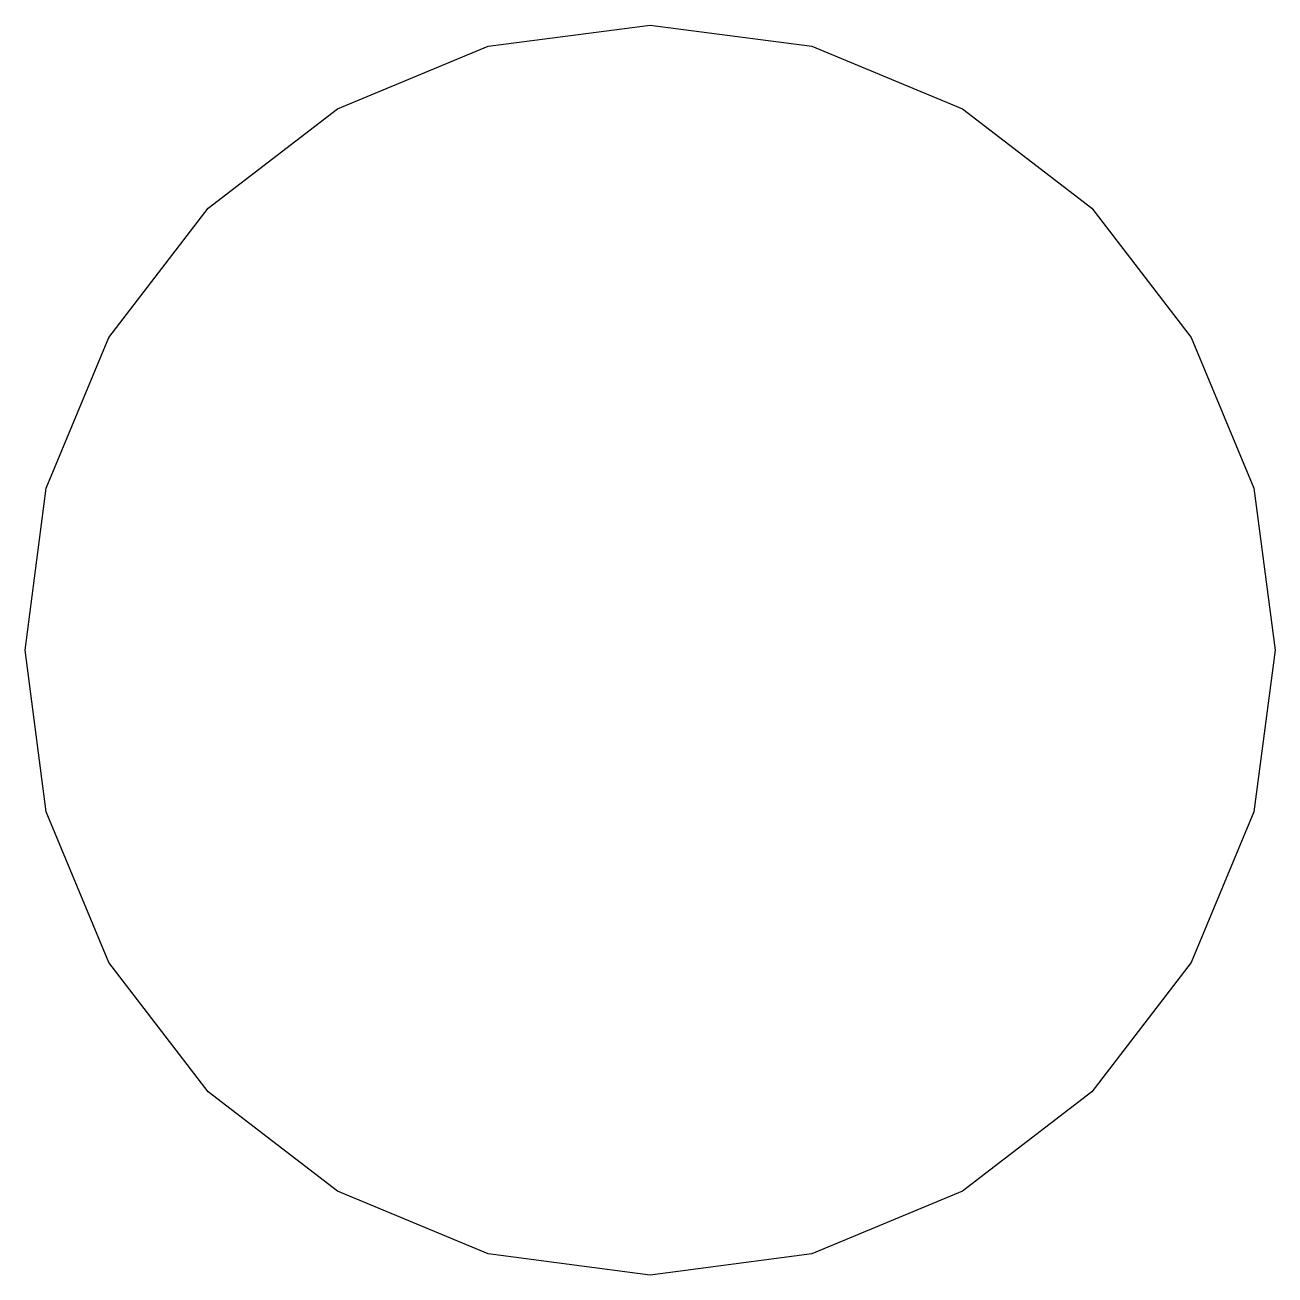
# Model space of a CAD drawing. Header units: metres. Extents: x 234 to 500, y 1534 to 1859.
# Drawn here: x 355.177 to 358.177, y 1622.751 to 1625.751 of the extents above; entities that cross this region are included whole.
import ezdxf

# ---------------------------------------------------------------- set-up
doc = ezdxf.new("R2010")
doc.units = ezdxf.units.M

msp = doc.modelspace()

# ---------------------------------------------------------------- linework, layer by layer
at = {"layer": 'GROUP0'}
for p, q in [((356.2892, 1625.7002, 0.0002), (356.6775, 1625.7513, 0.0002)), ((356.6775, 1625.7513, 0.0002), (357.0657, 1625.7002, 0.0002)), ((355.9275, 1625.5504, 0.0002), (356.2892, 1625.7002, 0.0002)), ((357.0657, 1625.7002, 0.0002), (357.4275, 1625.5504, 0.0002)), ((355.6168, 1625.312, 0.0002), (355.9275, 1625.5504, 0.0002)), ((357.4275, 1625.5504, 0.0002), (357.7381, 1625.312, 0.0002)), ((355.3784, 1625.0013, 0.0002), (355.6168, 1625.312, 0.0002)), ((357.7381, 1625.312, 0.0002), (357.9765, 1625.0013, 0.0002)), ((355.2286, 1624.6396, 0.0002), (355.3784, 1625.0013, 0.0002)), ((357.9765, 1625.0013, 0.0002), (358.1264, 1624.6396, 0.0002)), ((355.1775, 1624.2513, 0.0002), (355.2286, 1624.6396, 0.0002)), ((358.1264, 1624.6396, 0.0002), (358.1775, 1624.2513, 0.0002)), ((355.2286, 1623.8631, 0.0002), (355.1775, 1624.2513, 0.0002)), ((358.1775, 1624.2513, 0.0002), (358.1264, 1623.8631, 0.0002)), ((355.3784, 1623.5013, 0.0002), (355.2286, 1623.8631, 0.0002)), ((358.1264, 1623.8631, 0.0002), (357.9765, 1623.5013, 0.0002)), ((355.6168, 1623.1907, 0.0002), (355.3784, 1623.5013, 0.0002)), ((357.9765, 1623.5013, 0.0002), (357.7381, 1623.1907, 0.0002)), ((355.9275, 1622.9523, 0.0002), (355.6168, 1623.1907, 0.0002)), ((357.7381, 1623.1907, 0.0002), (357.4275, 1622.9523, 0.0002)), ((356.2892, 1622.8025, 0.0002), (355.9275, 1622.9523, 0.0002)), ((357.4275, 1622.9523, 0.0002), (357.0657, 1622.8025, 0.0002)), ((356.6775, 1622.7513, 0.0002), (356.2892, 1622.8025, 0.0002)), ((357.0657, 1622.8025, 0.0002), (356.6775, 1622.7513, 0.0002))]:
    msp.add_line(p, q, dxfattribs=at)

doc.saveas('drawing.dxf')
